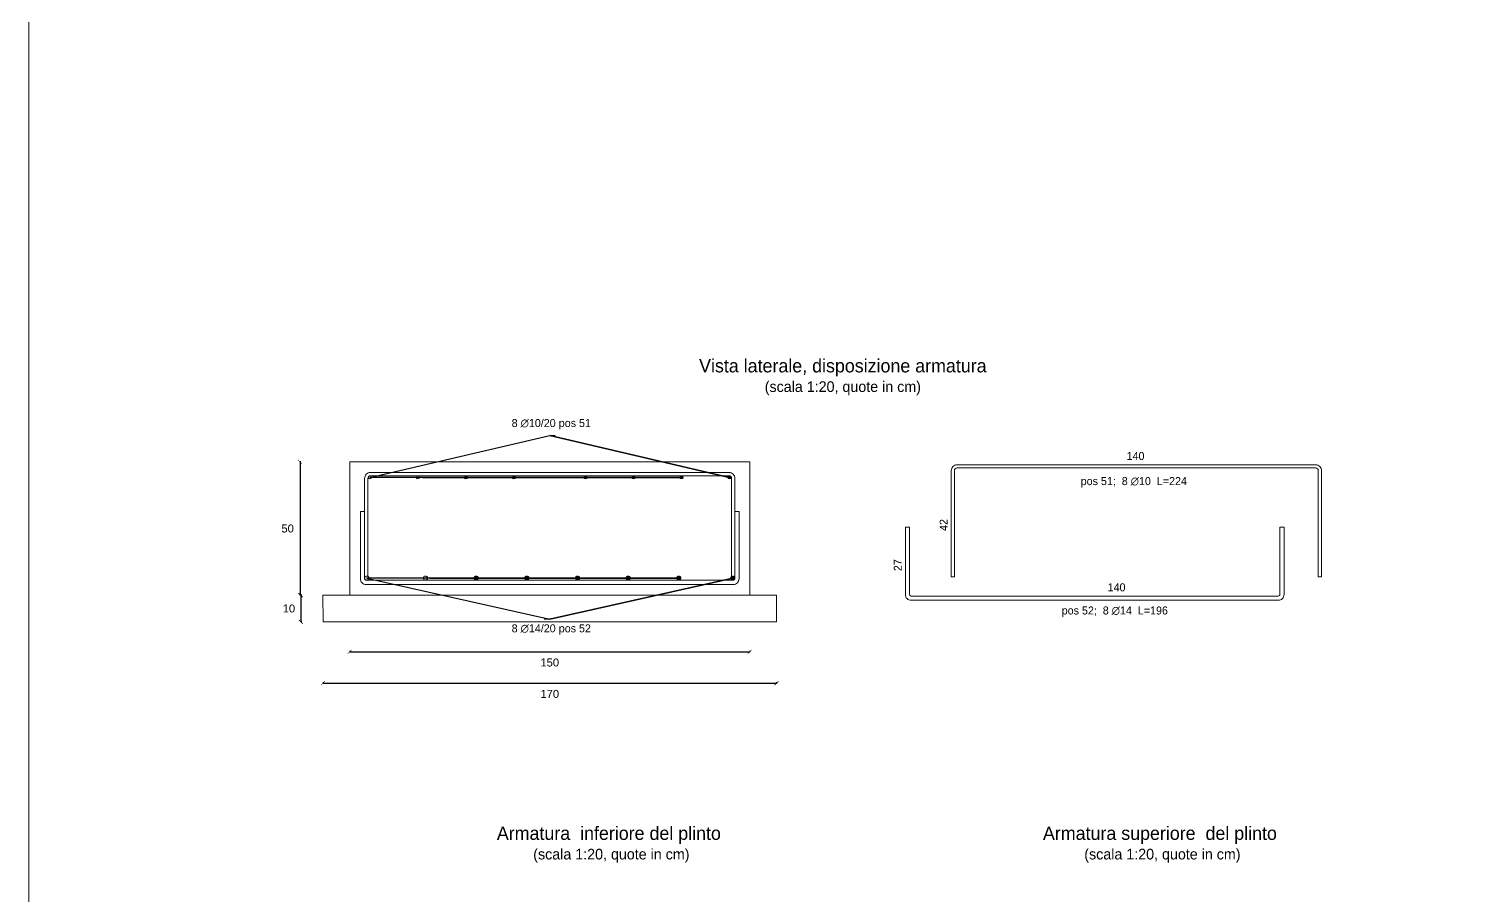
# Model space of a CAD drawing. Header units: millimetres. Extents: x 1415 to 3549, y 2194 to 4677.
# Drawn here: x 1758.91 to 1764.31, y 2334.57 to 2337.82 of the extents above; entities that cross this region are included whole.
import ezdxf
from ezdxf import colors
from ezdxf.entities.mleader import LeaderData, LeaderLine
from ezdxf.math import Vec2, Vec3

# ---------------------------------------------------------------- set-up
doc = ezdxf.new("R2010")
doc.units = ezdxf.units.MM
doc.layers.get('0').update_dxf_attribs({"plot": 0})
for name, color, linetype, lineweight in [('armature longitudinali', 5, 'Continuous', 9), ('Layer3', 7, 'Continuous', 15), ('Layer4', 7, 'Continuous', 15), ('quote', 252, 'Continuous', 5)]:
    doc.layers.add(name, color=color, linetype=linetype, lineweight=lineweight)
doc.styles.add('per i setti', font='ARIALN.TTF')
doc.styles.get("Standard").update_dxf_attribs({"font": 'arial.ttf'})
doc.dimstyles.new('quote c.a 1 sezione setti', dxfattribs={"dimtxt": 0.03, "dimasz": 0.015, "dimexe": 0.0005, "dimexo": 0.0015, "dimgap": 0.025, "dimtad": 2, "dimtih": 1, "dimtoh": 1, "dimdec": 0, "dimlfac": 100, "dimzin": 0, "dimdsep": 46, "dimtxsty": 'Standard', "dimblk": 'ARCHTICK', "dimcen": 0, "dimclre": 252, "dimadec": 0, "dimazin": 2, "dimtfac": 1, "dimtdec": 0, "dimtofl": 0, "dimtmove": 0, "dimatfit": 3, "dimfxl": 0.0035, "dimfxlon": 1, "dimtolj": 1, "dimtzin": 0, "dimarcsym": 0})

# ---------------------------------------------------------------- blocks, each defined once
blk = doc.blocks.new('_ArchTick')
at = {"color": 0, "linetype": 'ByBlock', "const_width": 0.15}
blk.add_lwpolyline([(-0.5, -0.5), (0.5, 0.5)], dxfattribs=at)
blk = doc.blocks.new('*D148')
at = {"layer": 'Defpoints', "color": 0, "transparency": 16777216}
for p in [(1760.1093, 2335.6947), (1761.6093, 2335.6947), (1761.6093, 2335.4825)]:
    blk.add_point(p, dxfattribs=at)
at = {"layer": 'quote', "color": 252, "lineweight": -2, "transparency": 16777216}
for p, q in [((1760.1093, 2335.486), (1760.1093, 2335.482)), ((1761.6093, 2335.486), (1761.6093, 2335.482))]:
    blk.add_line(p, q, dxfattribs=at)
at = {"layer": 'quote', "color": 0, "linetype": 'Continuous', "lineweight": -2, "transparency": 16777216}
blk.add_line((1760.1093, 2335.4825), (1761.6093, 2335.4825), dxfattribs=at)
at = {"layer": 'quote', "color": 0, "lineweight": -2, "transparency": 16777216, "xscale": 0.015, "yscale": 0.015, "zscale": 0.015, "rotation": 180}
blk.add_blockref('_ArchTick', (1760.1093, 2335.4825), dxfattribs=at)
at = {"layer": 'quote', "color": 0, "lineweight": -2, "transparency": 16777216, "xscale": 0.015, "yscale": 0.015, "zscale": 0.015}
blk.add_blockref('_ArchTick', (1761.6093, 2335.4825), dxfattribs=at)
at = {"layer": 'quote', "color": 0, "transparency": 16777216, "insert": (1760.8593, 2335.4422), "char_height": 0.03, "attachment_point": 5}
blk.add_mtext('\\A1;150', dxfattribs=at)
blk = doc.blocks.new('*U149')
at = {"layer": 'armature longitudinali'}
blk.add_circle((0, 0), 0.008, dxfattribs=at)
blk = doc.blocks.new('*U150')
at = {"layer": 'Layer4', "color": 0, "linetype": 'ByBlock', "lineweight": -2, "transparency": 16777216}
blk.add_blockref('*U149', (0, 0), dxfattribs=at)
blk = doc.blocks.new('*U151')
at = {"layer": 'armature longitudinali'}
blk.add_circle((0, 0), 0.008, dxfattribs=at)
blk = doc.blocks.new('*U152')
at = {"layer": 'Layer4', "color": 0, "linetype": 'ByBlock', "lineweight": -2, "transparency": 16777216}
for p in [(0, 0), (0.19, 0), (0.38, 0), (0.57, 0), (0.76, 0), (0.95, 0)]:
    blk.add_blockref('*U151', p, dxfattribs=at)
blk = doc.blocks.new('*U153')
at = {"layer": 'armature longitudinali'}
blk.add_circle((0, 0), 0.008, dxfattribs=at)
blk = doc.blocks.new('*U154')
at = {"layer": 'Layer4', "color": 0, "linetype": 'ByBlock', "lineweight": -2, "transparency": 16777216}
blk.add_blockref('*U153', (0, 0), dxfattribs=at)
blk = doc.blocks.new('*U155')
at = {"layer": 'armature longitudinali'}
blk.add_circle((0, 0), 0.006, dxfattribs=at)
blk = doc.blocks.new('*U156')
at = {"layer": 'Layer4', "color": 0, "linetype": 'ByBlock', "lineweight": -2, "transparency": 16777216}
for p in [(0, 0), (0.18, 0), (0.36, 0), (0.54, 0)]:
    blk.add_blockref('*U155', p, dxfattribs=at)
blk = doc.blocks.new('*D177')
at = {"layer": 'Defpoints', "color": 0, "transparency": 16777216}
for p in [(1760.1093, 2336.1947), (1759.9231, 2335.6947), (1760.1093, 2335.6947)]:
    blk.add_point(p, dxfattribs=at)
at = {"layer": 'quote', "color": 252, "lineweight": -2, "transparency": 16777216}
for p, q in [((1759.9266, 2336.1947), (1759.9226, 2336.1947)), ((1759.9266, 2335.6947), (1759.9226, 2335.6947))]:
    blk.add_line(p, q, dxfattribs=at)
at = {"layer": 'quote', "color": 0, "linetype": 'Continuous', "lineweight": -2, "transparency": 16777216}
blk.add_line((1759.9231, 2336.1947), (1759.9231, 2335.6947), dxfattribs=at)
at = {"layer": 'quote', "color": 0, "lineweight": -2, "transparency": 16777216, "xscale": 0.015, "yscale": 0.015, "zscale": 0.015}
for p, rotation in [((1759.9231, 2336.1947), 90), ((1759.9231, 2335.6947), 270)]:
    blk.add_blockref('_ArchTick', p, dxfattribs=dict(at, rotation=rotation))
at = {"layer": 'quote', "color": 0, "transparency": 16777216, "insert": (1759.8767, 2335.9447), "char_height": 0.03, "attachment_point": 5}
blk.add_mtext('\\A1;50', dxfattribs=at)
blk = doc.blocks.new('*D178')
at = {"layer": 'Defpoints', "color": 0, "transparency": 16777216}
for p in [(1760.0094, 2335.5947), (1761.7094, 2335.5947), (1761.7094, 2335.3647)]:
    blk.add_point(p, dxfattribs=at)
at = {"layer": 'quote', "color": 252, "lineweight": -2, "transparency": 16777216}
for p, q in [((1760.0094, 2335.3682), (1760.0094, 2335.3642)), ((1761.7094, 2335.3682), (1761.7094, 2335.3642))]:
    blk.add_line(p, q, dxfattribs=at)
at = {"layer": 'quote', "color": 0, "linetype": 'Continuous', "lineweight": -2, "transparency": 16777216}
blk.add_line((1760.0094, 2335.3647), (1761.7094, 2335.3647), dxfattribs=at)
at = {"layer": 'quote', "color": 0, "lineweight": -2, "transparency": 16777216, "xscale": 0.015, "yscale": 0.015, "zscale": 0.015, "rotation": 180}
blk.add_blockref('_ArchTick', (1760.0094, 2335.3647), dxfattribs=at)
at = {"layer": 'quote', "color": 0, "lineweight": -2, "transparency": 16777216, "xscale": 0.015, "yscale": 0.015, "zscale": 0.015}
blk.add_blockref('_ArchTick', (1761.7094, 2335.3647), dxfattribs=at)
at = {"layer": 'quote', "color": 0, "transparency": 16777216, "insert": (1760.8594, 2335.3244), "char_height": 0.03, "attachment_point": 5}
blk.add_mtext('\\A1;170', dxfattribs=at)
blk = doc.blocks.new('*D179')
at = {"layer": 'Defpoints', "color": 0, "transparency": 16777216}
for p in [(1760.0093, 2335.6947), (1759.9266, 2335.5947), (1760.0093, 2335.5947)]:
    blk.add_point(p, dxfattribs=at)
at = {"layer": 'quote', "color": 252, "lineweight": -2, "transparency": 16777216}
for p, q in [((1759.9301, 2335.6947), (1759.9261, 2335.6947)), ((1759.9301, 2335.5947), (1759.9261, 2335.5947))]:
    blk.add_line(p, q, dxfattribs=at)
at = {"layer": 'quote', "color": 0, "linetype": 'Continuous', "lineweight": -2, "transparency": 16777216}
blk.add_line((1759.9266, 2335.6947), (1759.9266, 2335.5947), dxfattribs=at)
at = {"layer": 'quote', "color": 0, "lineweight": -2, "transparency": 16777216, "xscale": 0.015, "yscale": 0.015, "zscale": 0.015}
for p, rotation in [((1759.9266, 2335.6947), 90), ((1759.9266, 2335.5947), 270)]:
    blk.add_blockref('_ArchTick', p, dxfattribs=dict(at, rotation=rotation))
at = {"layer": 'quote', "color": 0, "transparency": 16777216, "insert": (1759.8816, 2335.6447), "char_height": 0.03, "attachment_point": 5}
blk.add_mtext('\\A1;10', dxfattribs=at)
blk = doc.blocks.new('*U1056')
at = {"layer": 'armature longitudinali'}
blk.add_circle((0, 0), 0.006, dxfattribs=at)
blk = doc.blocks.new('*U1057')
at = {"layer": 'Layer4', "color": 0, "linetype": 'ByBlock', "lineweight": -2, "transparency": 16777216}
for p in [(0, 0), (0.18, 0), (0.36, 0), (0.54, 0)]:
    blk.add_blockref('*U1056', p, dxfattribs=at)

msp = doc.modelspace()

# ---------------------------------------------------------------- hatches: boundary and pattern name
at = {"layer": 'Layer4', "transparency": 33554687}
h = msp.add_hatch(color=0, dxfattribs=at)
h.dxf.hatch_style = 1
h.paths.add_polyline_path([(1760.1911, 2336.1365, 0.414214), (1760.1851, 2336.1425, 0.158938), (1760.1798, 2336.1393, 0.121776), (1760.1791, 2336.1365, 1)])
h.paths.add_polyline_path([(1760.3711, 2336.1365, 1), (1760.3591, 2336.1365, 1)])
h = msp.add_hatch(color=0, dxfattribs=at)
h.dxf.hatch_style = 1
h.paths.add_polyline_path([(1760.5391, 2336.1365, 1), (1760.5511, 2336.1365, 1)])
h = msp.add_hatch(color=0, dxfattribs=at)
h.dxf.hatch_style = 1
h.paths.add_polyline_path([(1760.7191, 2336.1365, 1), (1760.7311, 2336.1365, 1)])
h = msp.add_hatch(color=0, dxfattribs=at)
h.dxf.hatch_style = 1
h.paths.add_polyline_path([(1760.9876, 2336.1365, 1), (1760.9996, 2336.1365, 1)])
h = msp.add_hatch(color=0, dxfattribs=at)
h.dxf.hatch_style = 1
h.paths.add_polyline_path([(1761.1676, 2336.1365, 1), (1761.1796, 2336.1365, 1)])
h = msp.add_hatch(color=0, dxfattribs=at)
h.dxf.hatch_style = 1
h.paths.add_polyline_path([(1761.3476, 2336.1365, 1), (1761.3596, 2336.1365, 1)])
h = msp.add_hatch(color=0, dxfattribs=at)
h.dxf.hatch_style = 1
h.paths.add_polyline_path([(1761.5276, 2336.1365, 1), (1761.5396, 2336.1365, 1)])
h = msp.add_hatch(color=0, dxfattribs=at)
h.dxf.hatch_style = 1
h.paths.add_polyline_path([(1760.1813, 2335.7587, 0.984312), (1760.1653, 2335.759), (1760.1653, 2335.7585, 0.984312)])
h.paths.add_polyline_path([(1760.3853, 2335.7587, 0.377632), (1760.3923, 2335.7507), (1760.3943, 2335.7507, 0.377632), (1760.4013, 2335.7587, 1)])
h = msp.add_hatch(color=0, dxfattribs=at)
h.dxf.hatch_style = 1
h.paths.add_polyline_path([(1760.5753, 2335.7587, 0.377632), (1760.5823, 2335.7507), (1760.5843, 2335.7507, 0.377632), (1760.5913, 2335.7587, 1)])
h = msp.add_hatch(color=0, dxfattribs=at)
h.dxf.hatch_style = 1
h.paths.add_polyline_path([(1760.7653, 2335.7587, 0.377632), (1760.7723, 2335.7507), (1760.7743, 2335.7507, 0.377632), (1760.7813, 2335.7587, 1)])
h = msp.add_hatch(color=0, dxfattribs=at)
h.dxf.hatch_style = 1
h.paths.add_polyline_path([(1760.9553, 2335.7587, 0.377632), (1760.9623, 2335.7507), (1760.9643, 2335.7507, 0.377632), (1760.9713, 2335.7587, 1)])
h = msp.add_hatch(color=0, dxfattribs=at)
h.dxf.hatch_style = 1
h.paths.add_polyline_path([(1761.1453, 2335.7587, 0.377632), (1761.1523, 2335.7507), (1761.1543, 2335.7507, 0.377632), (1761.1613, 2335.7587, 1)])
h = msp.add_hatch(color=0, dxfattribs=at)
h.dxf.hatch_style = 1
h.paths.add_polyline_path([(1761.3353, 2335.7587, 0.377632), (1761.3423, 2335.7507), (1761.3443, 2335.7507, 0.377632), (1761.3513, 2335.7587, 1)])
h = msp.add_hatch(color=0, dxfattribs=at)
h.dxf.hatch_style = 1
h.paths.add_polyline_path([(1761.5373, 2335.7587, 0.377632), (1761.5443, 2335.7508), (1761.5463, 2335.7508, 0.377632), (1761.5533, 2335.7587, 1)])

# ---------------------------------------------------------------- linework, layer by layer
at = {"layer": 'armature longitudinali'}
for points in [[(1761.5533, 2335.7567), (1761.5533, 2336.1327, 0.414214), (1761.5313, 2336.1547), (1760.8593, 2336.1547), (1760.1873, 2336.1547, 0.414214), (1760.1653, 2336.1327), (1760.1653, 2335.7567)], [(1761.5413, 2335.7656), (1761.5413, 2336.1327, 0.414214), (1761.5313, 2336.1427), (1760.8593, 2336.1427), (1760.1873, 2336.1427, 0.414214), (1760.1773, 2336.1327), (1760.1773, 2335.7656)]]:
    msp.add_lwpolyline(points, format="xyb", dxfattribs=at)
for points in [[(1762.3646, 2335.786), (1762.3646, 2335.764), (1762.3766, 2335.764), (1762.3766, 2335.795), (1762.3766, 2336.162, -0.414214), (1762.3866, 2336.172), (1763.0586, 2336.172), (1763.7306, 2336.172, -0.414214), (1763.7406, 2336.162), (1763.7406, 2335.795), (1763.7406, 2335.764), (1763.7526, 2335.764), (1763.7526, 2335.786), (1763.7526, 2336.162, 0.414214), (1763.7306, 2336.184), (1763.0586, 2336.184), (1762.3866, 2336.184, 0.414214), (1762.3646, 2336.162)], [(1760.8593, 2335.7507), (1761.5473, 2335.7507, 0.414214), (1761.5533, 2335.7567), (1761.5533, 2336.0087), (1761.5693, 2336.0087), (1761.5693, 2335.7567, -0.414214), (1761.5473, 2335.7347), (1760.8593, 2335.7347), (1760.1713, 2335.7347, -0.414214), (1760.1493, 2335.7567), (1760.1493, 2336.0087), (1760.1653, 2336.0087), (1760.1653, 2335.7567, 0.414214), (1760.1713, 2335.7507)], [(1762.9025, 2335.6915), (1763.5905, 2335.6915, 0.414214), (1763.5965, 2335.6975), (1763.5965, 2335.9495), (1763.6125, 2335.9495), (1763.6125, 2335.6975, -0.414214), (1763.5905, 2335.6755), (1762.9025, 2335.6755), (1762.2145, 2335.6755, -0.414214), (1762.1925, 2335.6975), (1762.1925, 2335.9495), (1762.2085, 2335.9495), (1762.2085, 2335.6975, 0.414214), (1762.2145, 2335.6915)]]:
    msp.add_lwpolyline(points, format="xyb", close=True, dxfattribs=at)
at = {"layer": 'Layer4'}
msp.add_lwpolyline([(1758.9064, 2344.3913), (1775.6736, 2344.3913), (1775.6736, 2331.2461), (1758.9064, 2331.2461)], close=True, dxfattribs=at)
for points in [[(1760.1093, 2335.6947), (1761.6093, 2335.6947), (1761.6093, 2336.1947), (1760.1093, 2336.1947), (1760.1093, 2335.6947)], [(1760.0093, 2335.6947), (1760.0093, 2335.6947), (1760.0094, 2335.5947), (1761.7094, 2335.5947), (1761.7094, 2335.6947), (1761.7094, 2335.6947), (1760.0093, 2335.6947)]]:
    msp.add_lwpolyline(points, dxfattribs=at)

# ---------------------------------------------------------------- block references
for name, p in [('*U156', (1760.1851, 2336.1365)), ('*U150', (1760.1733, 2335.7587)), ('*U152', (1760.3933, 2335.7587))]:
    msp.add_blockref(name, p, dxfattribs=at)
at = {"layer": 'Layer4', "xscale": -1, "rotation": 6.642686400937237e-11}
msp.add_blockref('*U1057', (1761.5336, 2336.1365), dxfattribs=at)
at = {"layer": 'Layer4', "xscale": -1}
msp.add_blockref('*U154', (1761.5453, 2335.7587), dxfattribs=at)

# ---------------------------------------------------------------- texts
at = {"layer": 'Layer3', "char_height": 0.05, "attachment_point": 1}
for s, width, insert in [('\\pxqc;{\\fBahnschrift Light|b0|i0|c0|p34;Vista laterale, disposizione armatura \\P\\pt10;\\H0.8x;(scala 1:20, quote in cm)}', 1.18817, (1761.3641, 2336.5802)), ('\\pxqc;{\\fBahnschrift Light|b0|i0|c0|p34;Armatura  inferiore del plinto \\P\\pt10; \\H0.8x;(scala 1:20, quote in cm)}', 1.059877, (1760.5511, 2334.8271)), ('\\pxqc;{\\fBahnschrift Light|b0|i0|c0|p34;Armatura superiore  del plinto \\P\\pt10; \\H0.8x;(scala 1:20, quote in cm)}', 1.059877, (1762.617, 2334.8271))]:
    msp.add_mtext_dynamic_manual_height_columns(s, width=width, gutter_width=12.5, heights=[0], dxfattribs=dict(at, insert=insert))
at = {"layer": 'Layer4', "char_height": 0.03, "attachment_point": 1, "style": 'per i setti'}
for s, width, heights, insert in [('{\\fBahnschrift Light|b0|i0|c0|p34;140}', 0.151763, [0], (1763.022, 2336.2318)), ('\\pxqc;{\\fBahnschrift Light|b0|i0|c0|p34;pos 51;  8 ∅10  L=224}', 0.431205, [0], (1762.8334, 2336.1376)), ('{\\fBahnschrift Light|b0|i0|c0|p34;140}', 0.151763, [0], (1762.951, 2335.7392)), ('\\pxqc;{\\fBahnschrift Light|b0|i0|c0|p34;pos 52;  8 ∅14  L=196}', 0.431205, [0.0417], (1762.7622, 2335.6524))]:
    msp.add_mtext_dynamic_manual_height_columns(s, width=width, gutter_width=12.5, heights=heights, dxfattribs=dict(at, insert=insert))
at = {"layer": 'Layer4', "char_height": 0.03, "attachment_point": 1, "rotation": 90, "style": 'per i setti'}
for s, insert in [('\\pxqc;{\\fBahnschrift Light|b0|i0|c0|p34;42}', (1762.3213, 2335.9074)), ('\\pxqc;{\\fBahnschrift Light|b0|i0|c0|p34;27}', (1762.1492, 2335.7568))]:
    msp.add_mtext_dynamic_manual_height_columns(s, width=0.101064, gutter_width=12.5, heights=[0], dxfattribs=dict(at, insert=insert))

# ---------------------------------------------------------------- dimensions: what is measured, and where the dimension line sits
at = {"layer": 'quote'}
for base, p1, p2, picture, middle in [((1759.9231, 2335.6947), (1760.1093, 2336.1947), (1760.1093, 2335.6947), '*D177', (1759.8767, 2335.9447)), ((1759.9266, 2335.5947), (1760.0093, 2335.6947), (1760.0093, 2335.5947), '*D179', (1759.8816, 2335.6447))]:
    dim = msp.add_linear_dim(base=base, p1=p1, p2=p2, angle=90, dimstyle='quote c.a 1 sezione setti', dxfattribs=at)
    dim.commit()
    dim.dimension.update_dxf_attribs({"geometry": picture, "text_midpoint": middle})
for base, p1, p2, picture, middle in [((1761.6093, 2335.4825), (1760.1093, 2335.6947), (1761.6093, 2335.6947), '*D148', (1760.8593, 2335.4422)), ((1761.7094, 2335.3647), (1760.0094, 2335.5947), (1761.7094, 2335.5947), '*D178', (1760.8594, 2335.3244))]:
    dim = msp.add_linear_dim(base=base, p1=p1, p2=p2, dimstyle='quote c.a 1 sezione setti', dxfattribs=at)
    dim.commit()
    dim.dimension.update_dxf_attribs({"geometry": picture, "text_midpoint": middle})

# ---------------------------------------------------------------- leaders
ml = msp.add_multileader_mtext('Standard', dxfattribs=at)
ml.set_content('\\A1; {\\fBahnschrift Light|b0|i0|c0|p34;8 ∅10/20} {\\fBahnschrift Light|b0|i0|c0|p34;pos 51}', color=256)
ml.set_leader_properties()
ml.build(insert=Vec2(0, 0))
ml.multileader.update_dxf_attribs({"text_attachment_direction": 1, "dogleg_length": 0.1523, "arrow_head_size": 0.02})
ctx = ml.context
ctx.base_point, ctx.char_height, ctx.arrow_head_size, ctx.landing_gap_size, ctx.plane_origin = Vec3(1760.8593, 2336.293), 0.03, 0.02, 0.02, Vec3(1760.1851, 2336.1365)
ctx.text_align_type = 1
notes = []
notes.append((ctx, [(0, (1, 1, 0), (1760.8593, 2336.293), (1, 0), 0.021, [(7, [(1760.3651, 2336.1365), (1760.5451, 2336.1365), (1760.9936, 2336.1365), (1761.1736, 2336.1365), (1761.3536, 2336.1365), (1760.7251, 2336.1365), (1760.1851, 2336.1365), (1760.8593, 2336.293), (1761.5326, 2336.1365)], 0, [])])]))
ctx.mtext.insert, ctx.mtext.width, ctx.mtext.alignment, ctx.mtext.flow_direction = Vec3(1760.8593, 2336.3553), 0.339252, 2, 5
ml = msp.add_multileader_mtext('Standard', dxfattribs=at)
ml.set_content('\\A1; {\\fBahnschrift Light|b0|i0|c0|p34;8 ∅14/20} {\\fBahnschrift Light|b0|i0|c0|p34;pos 52}', color=256)
ml.set_leader_properties()
ml.build(insert=Vec2(0, 0))
ml.multileader.update_dxf_attribs({"text_attachment_direction": 1, "dogleg_length": 0.1523, "arrow_head_size": 0.02})
ctx = ml.context
ctx.base_point, ctx.char_height, ctx.arrow_head_size, ctx.landing_gap_size, ctx.plane_origin = Vec3(1760.8593, 2335.5231), 0.03, 0.02, 0.02, Vec3(1760.1851, 2335.7619)
ctx.text_align_type = 1
notes.append((ctx, [(0, (1, 1, 0), (1760.8593, 2335.6054), (-1, 0), 0.021, [(7, [(1760.3933, 2335.7587), (1760.5833, 2335.7587), (1760.9633, 2335.7587), (1761.1533, 2335.7587), (1761.3433, 2335.7587), (1760.7733, 2335.7587), (1760.1733, 2335.7587), (1760.8593, 2335.6054), (1761.5453, 2335.7587)], 0, [])])]))
ctx.mtext.insert, ctx.mtext.width, ctx.mtext.alignment, ctx.mtext.flow_direction = Vec3(1760.8593, 2335.5854), 0.337359, 2, 5
for ctx, leaders in notes:
    for number, flags, end, landing, length, lines in leaders:
        leader = LeaderData()
        leader.index, (leader.has_last_leader_line, leader.has_dogleg_vector, leader.attachment_direction) = number, flags
        leader.last_leader_point, leader.dogleg_vector, leader.dogleg_length = Vec3(end), Vec3(landing), length
        for number, points, colour, breaks in lines:
            line = LeaderLine()
            line.index, line.vertices, line.color, line.breaks = number, Vec3.list(points), colors.encode_raw_color(colour), breaks
            leader.lines.append(line)
        ctx.leaders.append(leader)

doc.saveas('drawing.dxf')
